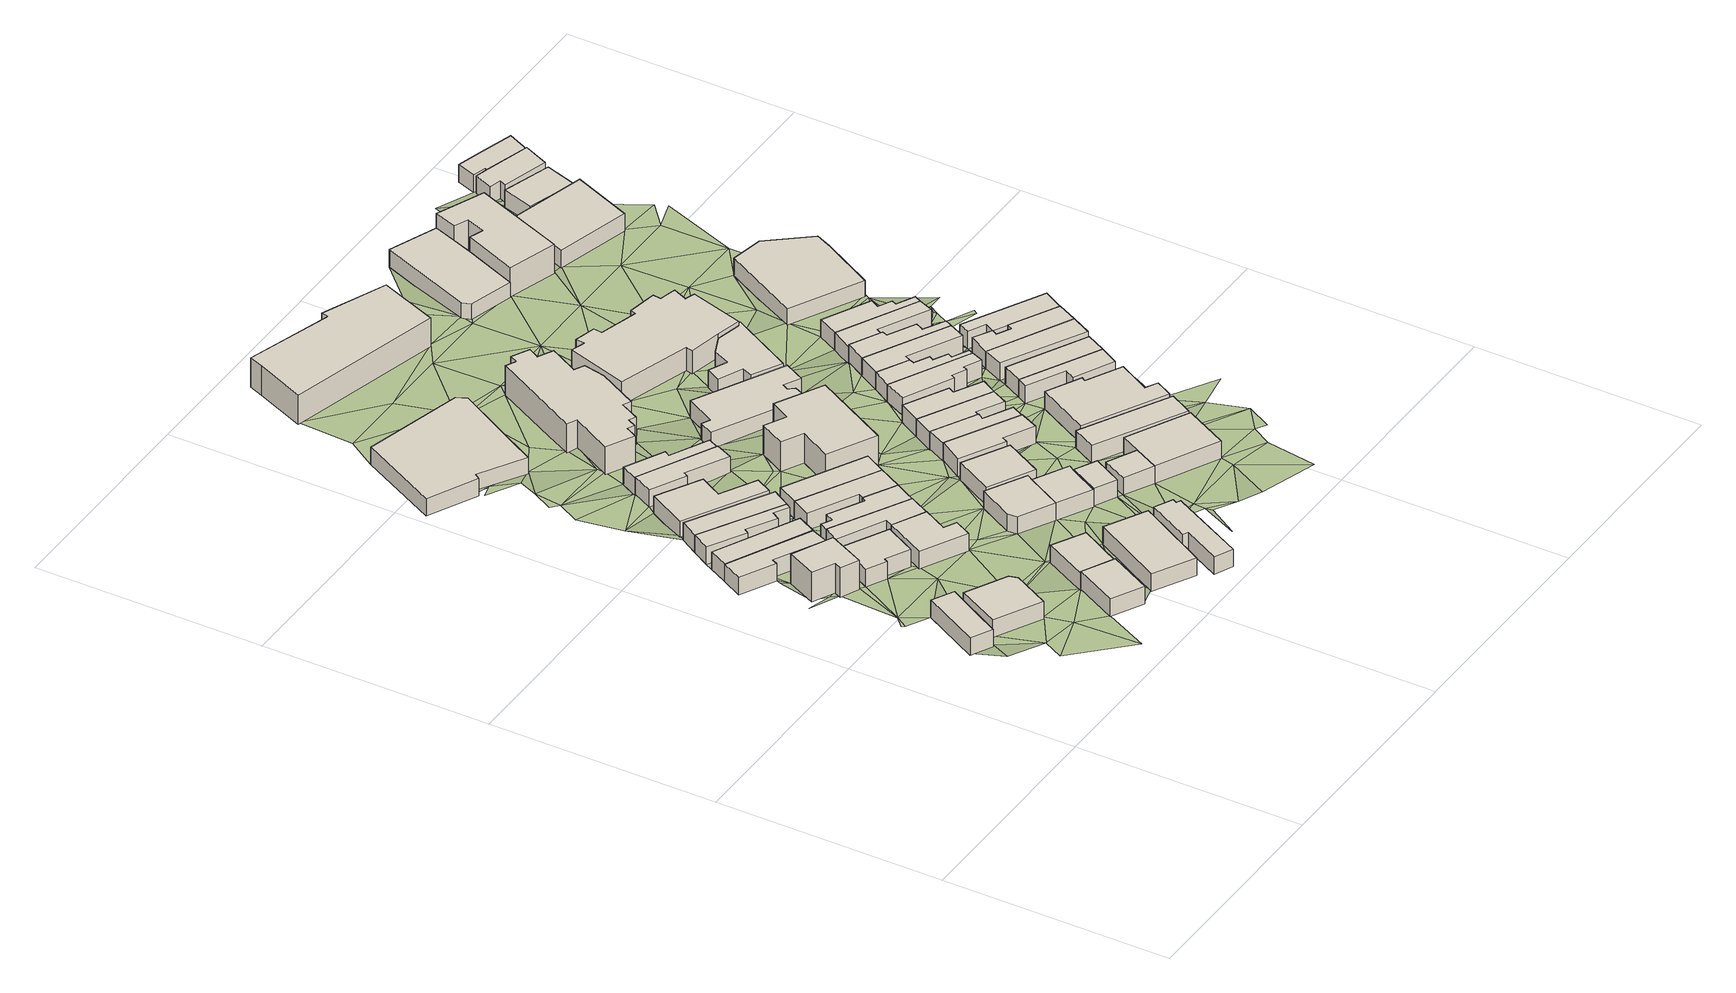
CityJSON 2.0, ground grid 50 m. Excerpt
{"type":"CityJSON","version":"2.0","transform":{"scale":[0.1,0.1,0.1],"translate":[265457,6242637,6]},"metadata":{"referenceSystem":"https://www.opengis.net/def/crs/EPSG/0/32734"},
"CityObjects":{
"building1":{"type":"Building","attributes":{"address":"32 Tennyson Street Salt River Cape Town","building":"house","building:levels":1,"building_height":4.1,"plus_code":"4FRW3F97+V4F","ground_height":10.79,"roof_height":14.89},"geometry":[{"type":"Solid","lod":"1","boundaries":[[[[0,1,2,3]],[[1,4,5,2]],[[4,6,7,5]],[[6,0,3,7]],[[3,2,5,7]],[[6,4,1,0]]]]}]},
"building2":{"type":"Building","attributes":{"address":"34 Tennyson Street Salt River Cape Town","building":"house","building:levels":1,"building_height":4.1,"plus_code":"4FRW3F97+V45","ground_height":11.02,"roof_height":15.12},"geometry":[{"type":"Solid","lod":"1","boundaries":[[[[8,9,10,11]],[[9,12,13,10]],[[12,14,15,13]],[[14,16,17,15]],[[16,8,11,17]],[[11,10,13,15,17]],[[16,14,12,9,8]]]]}]},
"building3":{"type":"Building","attributes":{"address":"15 Tennyson Street Salt River Cape Town","building":"house","building:levels":2,"building_height":6.9,"plus_code":"4FRW3F97+X4M","ground_height":10.12,"roof_height":17.02},"geometry":[{"type":"Solid","lod":"1","boundaries":[[[[18,19,20,21]],[[19,22,23,20]],[[22,24,25,23]],[[24,26,27,25]],[[26,28,29,27]],[[28,18,21,29]],[[21,20,23,25,27,29]],[[28,26,24,22,19,18]]]]}]},
"building4":{"type":"Building","attributes":{"address":"15 Coleridge Road Salt River Cape Town","building":"house","building:levels":1,"building_height":4.1,"plus_code":"4FRW3FC7+24C","ground_height":9.99,"roof_height":14.09},"geometry":[{"type":"Solid","lod":"1","boundaries":[[[[30,31,32,33]],[[31,34,35,32]],[[34,36,37,35]],[[36,38,39,37]],[[38,40,41,39]],[[40,30,33,41]],[[33,32,35,37,39,41]],[[40,38,36,34,31,30]]]]}]},
"building5":{"type":"Building","attributes":{"address":"13 Coleridge Road Salt River Cape Town","building":"house","building:levels":1,"building_height":4.1,"plus_code":"4FRW3FC7+24P","ground_height":10.12,"roof_height":14.22},"geometry":[{"type":"Solid","lod":"1","boundaries":[[[[42,43,44,45]],[[43,46,47,44]],[[46,48,49,47]],[[48,42,45,49]],[[45,44,47,49]],[[48,46,43,42]]]]}]},
"building6":{"type":"Building","attributes":{"address":"17 Tennyson Street Salt River Cape Town","building":"house","building:levels":1,"building_height":4.1,"plus_code":"4FRW3F97+X57","ground_height":10.35,"roof_height":14.45},"geometry":[{"type":"Solid","lod":"1","boundaries":[[[[50,51,52,53]],[[51,54,55,52]],[[54,56,57,55]],[[56,58,59,57]],[[58,60,61,59]],[[60,50,53,61]],[[53,52,55,57,59,61]],[[60,58,56,54,51,50]]]]}]},
"building7":{"type":"Building","attributes":{"address":"35 Cecil Road Salt River Cape Town","building":"house","building:levels":1,"building_height":4.1,"plus_code":"4FRW3F97+R63","ground_height":11.17,"roof_height":15.27},"geometry":[{"type":"Solid","lod":"1","boundaries":[[[[62,63,64,65]],[[63,66,67,64]],[[66,68,69,67]],[[68,62,65,69]],[[65,64,67,69]],[[68,66,63,62]]]]}]},
"building8":{"type":"Building","attributes":{"address":"Coleridge Road Salt River Cape Town","building":"house","building:levels":1,"building_height":4.1,"plus_code":"4FRW3FC7+348","ground_height":10.12,"roof_height":14.22},"geometry":[{"type":"Solid","lod":"1","boundaries":[[[[70,71,72,73]],[[71,74,75,72]],[[74,76,77,75]],[[76,78,79,77]],[[78,80,81,79]],[[80,82,83,81]],[[82,84,85,83]],[[84,70,73,85]],[[73,72,75,77,79,81,83,85]],[[84,82,80,78,76,74,71,70]]]]}]},
"building9":{"type":"Building","attributes":{"address":"Coleridge Road Salt River Cape Town","building":"house","building:levels":1,"building_height":4.1,"plus_code":"4FRW3FC7+35C","ground_height":10.12,"roof_height":14.22},"geometry":[{"type":"Solid","lod":"1","boundaries":[[[[70,84,85,73]],[[84,86,87,85]],[[86,88,89,87]],[[88,70,73,89]],[[73,85,87,89]],[[88,86,84,70]]]]}]},
"building10":{"type":"Building","attributes":{"address":"22 Cecil Road Salt River Cape Town","building":"house","building:levels":1,"building_height":4.1,"plus_code":"4FRW3F97+W6R","ground_height":10.15,"roof_height":14.25},"geometry":[{"type":"Solid","lod":"1","boundaries":[[[[90,91,92,93]],[[91,94,95,92]],[[94,96,97,95]],[[96,98,99,97]],[[98,100,101,99]],[[100,90,93,101]],[[93,92,95,97,99,101]],[[100,98,96,94,91,90]]]]}]},
"building11":{"type":"Building","attributes":{"address":"33 Cecil Road Salt River Cape Town","building":"house","building:levels":1,"building_height":4.1,"plus_code":"4FRW3F97+R6Q","ground_height":10.67,"roof_height":14.77},"geometry":[{"type":"Solid","lod":"1","boundaries":[[[[102,103,104,105]],[[103,106,107,104]],[[106,108,109,107]],[[108,102,105,109]],[[105,104,107,109]],[[108,106,103,102]]]]}]},
"building12":{"type":"Building","attributes":{"address":"20 Cecil Road Salt River Cape Town","building":"house","building:levels":1,"building_height":4.1,"plus_code":"4FRW3F97+X5Q","ground_height":10.15,"roof_height":14.25},"geometry":[{"type":"Solid","lod":"1","boundaries":[[[[110,111,112,113]],[[111,114,115,112]],[[114,116,117,115]],[[116,118,119,117]],[[118,120,121,119]],[[120,110,113,121]],[[113,112,115,117,119,121]],[[120,118,116,114,111,110]]]]}]},
"building13":{"type":"Building","attributes":{"address":"7 Coleridge Road Salt River Cape Town","building":"house","building:levels":1,"building_height":4.1,"plus_code":"4FRW3FC7+35R","ground_height":9.24,"roof_height":13.34},"geometry":[{"type":"Solid","lod":"1","boundaries":[[[[122,123,124,125]],[[123,126,127,124]],[[126,128,129,127]],[[128,130,131,129]],[[130,132,133,131]],[[132,122,125,133]],[[125,124,127,129,131,133]],[[132,130,128,126,123,122]]]]}]},
"building14":{"type":"Building","attributes":{"address":"18 Cecil Road Salt River Cape Town","building":"house","building:levels":1,"building_height":4.1,"plus_code":"4FRW3F97+X6V","ground_height":9.98,"roof_height":14.08},"geometry":[{"type":"Solid","lod":"1","boundaries":[[[[134,135,136,137]],[[135,138,139,136]],[[138,140,141,139]],[[140,142,143,141]],[[142,144,145,143]],[[144,146,147,145]],[[146,148,149,147]],[[148,134,137,149]],[[137,136,139,141,143,145,147,149]],[[148,146,144,142,140,138,135,134]]]]}]},
"building15":{"type":"Building","attributes":{"address":"40 Tennyson Street Salt River Cape Town","building":"house","building:levels":1,"building_height":4.1,"plus_code":"4FRW3F97+R74","ground_height":10.67,"roof_height":14.77},"geometry":[{"type":"Solid","lod":"1","boundaries":[[[[150,151,152,153]],[[151,154,155,152]],[[154,156,157,155]],[[156,150,153,157]],[[153,152,155,157]],[[156,154,151,150]]]]}]},
"building16":{"type":"Building","attributes":{"address":"450 Albert Road Salt River Cape Town","building":"retail","building:levels":1,"building_height":4.1,"plus_code":"4FRW3FC7+74P","ground_height":7.83,"roof_height":11.93},"geometry":[{"type":"Solid","lod":"1","boundaries":[[[[158,159,160,161]],[[159,162,163,160]],[[162,164,165,163]],[[164,166,167,165]],[[166,168,169,167]],[[168,170,171,169]],[[170,158,161,171]],[[161,160,163,165,167,169,171]],[[170,168,166,164,162,159,158]]]]}]},
"building17":{"type":"Building","attributes":{"address":"16 Cecil Road Salt River Cape Town","building":"house","building:levels":1,"building_height":4.1,"plus_code":"4FRW3FC7+267","ground_height":9.98,"roof_height":14.08},"geometry":[{"type":"Solid","lod":"1","boundaries":[[[[135,172,173,136]],[[172,174,175,173]],[[174,176,177,175]],[[176,178,179,177]],[[178,138,139,179]],[[138,135,136,139]],[[136,173,175,177,179,139]],[[138,178,176,174,172,135]]]]}]},
"building18":{"type":"Building","attributes":{"address":"5 Coleridge Road Salt River Cape Town","building":"house","building:levels":1,"building_height":4.1,"plus_code":"4FRW3FC7+45P","ground_height":9.24,"roof_height":13.34},"geometry":[{"type":"Solid","lod":"1","boundaries":[[[[180,181,182,183]],[[181,184,185,182]],[[184,186,187,185]],[[186,188,189,187]],[[188,190,191,189]],[[190,180,183,191]],[[183,182,185,187,189,191]],[[190,188,186,184,181,180]]]]}]},
"building19":{"type":"Building","attributes":{"address":"42 Tennyson Street Salt River Cape Town","building":"house","building:levels":1,"building_height":4.1,"plus_code":"4FRW3F97+Q8C","ground_height":11.04,"roof_height":15.14},"geometry":[{"type":"Solid","lod":"1","boundaries":[[[[192,193,194,195]],[[193,196,197,194]],[[196,198,199,197]],[[198,200,201,199]],[[200,202,203,201]],[[202,204,205,203]],[[204,206,207,205]],[[206,192,195,207]],[[195,194,197,199,201,203,205,207]],[[206,204,202,200,198,196,193,192]]]]}]},
"building20":{"type":"Building","attributes":{"address":"14 Cecil Road Salt River Cape Town","building":"house","building:levels":1,"building_height":4.1,"plus_code":"4FRW3FC7+26P","ground_height":9.98,"roof_height":14.08},"geometry":[{"type":"Solid","lod":"1","boundaries":[[[[172,208,209,173]],[[208,210,211,209]],[[210,174,175,211]],[[174,172,173,175]],[[173,209,211,175]],[[174,210,208,172]]]]}]},
"building21":{"type":"Building","attributes":{"address":"3 Coleridge Road Salt River Cape Town","building":"house","building:levels":1,"building_height":4.1,"plus_code":"4FRW3FC7+46J","ground_height":8.79,"roof_height":12.89},"geometry":[{"type":"Solid","lod":"1","boundaries":[[[[212,213,214,215]],[[213,216,217,214]],[[216,218,219,217]],[[218,220,221,219]],[[220,222,223,221]],[[222,212,215,223]],[[215,214,217,219,221,223]],[[222,220,218,216,213,212]]]]}]},
"building22":{"type":"Building","attributes":{"address":"29 Cecil Road Salt River Cape Town","building":"house","building:levels":1,"building_height":4.1,"plus_code":"4FRW3F97+W74","ground_height":10.43,"roof_height":14.53},"geometry":[{"type":"Solid","lod":"1","boundaries":[[[[224,225,226,227]],[[225,228,229,226]],[[228,230,231,229]],[[230,232,233,231]],[[232,234,235,233]],[[234,224,227,235]],[[227,226,229,231,233,235]],[[234,232,230,228,225,224]]]]}]},
"building23":{"type":"Building","attributes":{"address":"Tennyson Street Salt River Cape Town","building":"house","building:levels":1,"building_height":4.1,"plus_code":"4FRW3F97+V8M","ground_height":10.43,"roof_height":14.53},"geometry":[{"type":"Solid","lod":"1","boundaries":[[[[225,224,227,226]],[[224,236,237,227]],[[236,238,239,237]],[[238,240,241,239]],[[240,225,226,241]],[[226,227,237,239,241]],[[240,238,236,224,225]]]]}]},
"building24":{"type":"Building","attributes":{"address":"27 Cecil Road Salt River Cape Town","building":"house","building:levels":1,"building_height":4.1,"plus_code":"4FRW3F97+W8V","ground_height":10.15,"roof_height":14.25},"geometry":[{"type":"Solid","lod":"1","boundaries":[[[[242,243,244,245]],[[243,246,247,244]],[[246,248,249,247]],[[248,242,245,249]],[[245,244,247,249]],[[248,246,243,242]]]]}]},
"building25":{"type":"Building","attributes":{"address":"Tennyson Street Salt River Cape Town","building":"house","building:levels":1,"building_height":4.1,"plus_code":"4FRW3F97+V8H","ground_height":10.67,"roof_height":14.77},"geometry":[{"type":"Solid","lod":"1","boundaries":[[[[250,251,252,253]],[[251,254,255,252]],[[254,256,257,255]],[[256,250,253,257]],[[253,252,255,257]],[[256,254,251,250]]]]}]},
"building26":{"type":"Building","attributes":{"building":"yes","building:levels":2,"amenity":"community_centre","building_height":6.9,"plus_code":"4FRW3FC7+66P","ground_height":8.01,"roof_height":14.91},"geometry":[{"type":"Solid","lod":"1","boundaries":[[[[258,259,260,261]],[[259,262,263,260]],[[262,264,265,263]],[[264,266,267,265]],[[266,268,269,267]],[[268,270,271,269]],[[270,272,273,271]],[[272,274,275,273]],[[274,276,277,275]],[[276,278,279,277]],[[278,280,281,279]],[[280,282,283,281]],[[282,284,285,283]],[[284,286,287,285]],[[286,288,289,287]],[[288,290,291,289]],[[290,292,293,291]],[[292,294,295,293]],[[294,258,261,295]],[[261,260,263,265,267,269,271,273,275,277,279,281,283,285,287,289,291,293,295]],[[294,292,290,288,286,284,282,280,278,276,274,272,270,268,266,264,262,259,258]]]]}]},
"building27":{"type":"Building","attributes":{"address":"8 Cecil Road Salt River Cape Town","building":"kindergarten","building:levels":2,"building_height":6.9,"plus_code":"4FRW3FC7+374","ground_height":9.98,"roof_height":16.88},"geometry":[{"type":"Solid","lod":"1","boundaries":[[[[296,297,298,299]],[[297,300,301,298]],[[300,302,303,301]],[[302,304,305,303]],[[304,306,307,305]],[[306,308,309,307]],[[308,310,311,309]],[[310,296,299,311]],[[299,298,301,303,305,307,309,311]],[[310,308,306,304,302,300,297,296]]]]}]},
"building28":{"type":"Building","attributes":{"address":"Tennyson Street Salt River Cape Town","building":"house","building:levels":1,"building_height":4.1,"plus_code":"4FRW3F97+V97","ground_height":10.71,"roof_height":14.81},"geometry":[{"type":"Solid","lod":"1","boundaries":[[[[312,313,314,315]],[[313,316,317,314]],[[316,318,319,317]],[[318,312,315,319]],[[315,314,317,319]],[[318,316,313,312]]]]}]},
"building29":{"type":"Building","attributes":{"address":"25 Cecil Road Salt River Cape Town","building":"house","building:levels":1,"building_height":4.1,"plus_code":"4FRW3F97+X89","ground_height":10.15,"roof_height":14.25},"geometry":[{"type":"Solid","lod":"1","boundaries":[[[[320,321,322,323]],[[321,324,325,322]],[[324,326,327,325]],[[326,328,329,327]],[[328,330,331,329]],[[330,320,323,331]],[[323,322,325,327,329,331]],[[330,328,326,324,321,320]]]]}]},
"building30":{"type":"Building","attributes":{"address":"Albert Buildings 503 Portland Road Salt River Cape Town","building":"retail","building:levels":2,"building_height":6.9,"plus_code":"4FRW3FC7+C62","ground_height":7.15,"roof_height":14.05},"geometry":[{"type":"Solid","lod":"1","boundaries":[[[[332,333,334,335]],[[333,336,337,334]],[[336,338,339,337]],[[338,340,341,339]],[[340,342,343,341]],[[342,344,345,343]],[[344,332,335,345]],[[335,334,337,339,341,343,345]],[[344,342,340,338,336,333,332]]]]}]},
"building31":{"type":"Building","attributes":{"building":"house","building:levels":1,"building_height":4.1,"plus_code":"4FRW3FC7+48J","ground_height":8.91,"roof_height":13.01},"geometry":[{"type":"Solid","lod":"1","boundaries":[[[[346,347,348,349]],[[347,350,351,348]],[[350,352,353,351]],[[352,354,355,353]],[[354,356,357,355]],[[356,358,359,357]],[[358,360,361,359]],[[360,362,363,361]],[[362,364,365,363]],[[364,366,367,365]],[[366,368,369,367]],[[368,346,349,369]],[[349,348,351,353,355,357,359,361,363,365,367,369]],[[368,366,364,362,360,358,356,354,352,350,347,346]]]]}]},
"building32":{"type":"Building","attributes":{"address":"23 Cecil Road Salt River Cape Town","building":"house","building:levels":1,"building_height":4.1,"plus_code":"4FRW3F97+X9J","ground_height":9.98,"roof_height":14.08},"geometry":[{"type":"Solid","lod":"1","boundaries":[[[[370,371,372,373]],[[371,374,375,372]],[[374,376,377,375]],[[376,378,379,377]],[[378,380,381,379]],[[380,370,373,381]],[[373,372,375,377,379,381]],[[380,378,376,374,371,370]]]]}]},
"building33":{"type":"Building","attributes":{"address":"Fenton Road Salt River Cape Town","building":"house","building:levels":1,"building_height":4.1,"plus_code":"4FRW3F97+RCV","ground_height":10.71,"roof_height":14.81},"geometry":[{"type":"Solid","lod":"1","boundaries":[[[[313,312,315,314]],[[312,382,383,315]],[[382,384,385,383]],[[384,386,387,385]],[[386,313,314,387]],[[314,315,383,385,387]],[[386,384,382,312,313]]]]}]},
"building34":{"type":"Building","attributes":{"address":"21 Cecil Road Salt River Cape Town","building":"house","building:levels":1,"building_height":4.1,"plus_code":"4FRW3F97+X9V","ground_height":9.72,"roof_height":13.82},"geometry":[{"type":"Solid","lod":"1","boundaries":[[[[388,389,390,391]],[[389,392,393,390]],[[392,394,395,393]],[[394,396,397,395]],[[396,398,399,397]],[[398,388,391,399]],[[391,390,393,395,397,399]],[[398,396,394,392,389,388]]]]}]},
"building35":{"type":"Building","attributes":{"address":"19 Cecil Road Salt River Cape Town","building":"house","building:levels":1,"building_height":4.1,"plus_code":"4FRW3FC7+294","ground_height":9.72,"roof_height":13.82},"geometry":[{"type":"Solid","lod":"1","boundaries":[[[[398,396,397,399]],[[396,400,401,397]],[[400,402,403,401]],[[402,404,405,403]],[[404,406,407,405]],[[406,398,399,407]],[[399,397,401,403,405,407]],[[406,404,402,400,396,398]]]]}]},
"building36":{"type":"Building","attributes":{"address":"34 Fenton Road Salt River Cape Town","building":"house","building:levels":1,"building_height":4.1,"plus_code":"4FRW3F97+VCM","ground_height":10.49,"roof_height":14.59},"geometry":[{"type":"Solid","lod":"1","boundaries":[[[[408,409,410,411]],[[409,412,413,410]],[[412,414,415,413]],[[414,408,411,415]],[[411,410,413,415]],[[414,412,409,408]]]]}]},
"building37":{"type":"Building","attributes":{"building":"yes","building:levels":1,"building_height":4.1,"plus_code":"4FRW3FC7+592","ground_height":8.77,"roof_height":12.87},"geometry":[{"type":"Solid","lod":"1","boundaries":[[[[416,417,418,419]],[[417,420,421,418]],[[420,422,423,421]],[[422,424,425,423]],[[424,426,427,425]],[[426,428,429,427]],[[428,430,431,429]],[[430,432,433,431]],[[432,434,435,433]],[[434,436,437,435]],[[436,416,419,437]],[[419,418,421,423,425,427,429,431,433,435,437]],[[436,434,432,430,428,426,424,422,420,417,416]]]]}]},
"building38":{"type":"Building","attributes":{"address":"St Luke's Parish Church 6 Cecil Road Salt River Cape Town","building":"church","building:levels":1.5,"amenity":"place_of_worship","building_height":5.5,"plus_code":"4FRW3FC7+68G","ground_height":8.43,"roof_height":13.93},"geometry":[{"type":"Solid","lod":"1","boundaries":[[[[438,439,440,441]],[[439,442,443,440]],[[442,444,445,443]],[[444,446,447,445]],[[446,448,449,447]],[[448,450,451,449]],[[450,452,453,451]],[[452,454,455,453]],[[454,456,457,455]],[[456,458,459,457]],[[458,460,461,459]],[[460,462,463,461]],[[462,464,465,463]],[[464,466,467,465]],[[466,468,469,467]],[[468,470,471,469]],[[470,472,473,471]],[[472,438,441,473]],[[441,440,443,445,447,449,451,453,455,457,459,461,463,465,467,469,471,473]],[[472,470,468,466,464,462,460,458,456,454,452,450,448,446,444,442,439,438]]]]}]},
"building39":{"type":"Building","attributes":{"address":"32 Fenton Road Salt River Cape Town","building":"house","building:levels":1,"building_height":4.1,"plus_code":"4FRW3F97+WC9","ground_height":10.07,"roof_height":14.17},"geometry":[{"type":"Solid","lod":"1","boundaries":[[[[474,475,476,477]],[[475,478,479,476]],[[478,480,481,479]],[[480,482,483,481]],[[482,484,485,483]],[[484,486,487,485]],[[486,488,489,487]],[[488,474,477,489]],[[477,476,479,481,483,485,487,489]],[[488,486,484,482,480,478,475,474]]]]}]},
"building40":{"type":"Building","attributes":{"address":"17 Cecil Road Salt River Cape Town","building":"house","building:levels":1,"building_height":4.1,"plus_code":"4FRW3FC7+2CC","ground_height":9.72,"roof_height":13.82},"geometry":[{"type":"Solid","lod":"1","boundaries":[[[[490,491,492,493]],[[491,494,495,492]],[[494,496,497,495]],[[496,498,499,497]],[[498,500,501,499]],[[500,502,503,501]],[[502,504,505,503]],[[504,490,493,505]],[[493,492,495,497,499,501,503,505]],[[504,502,500,498,496,494,491,490]]]]}]},
"building41":{"type":"Building","attributes":{"address":"15 Cecil Road Salt River Cape Town","building":"house","building:levels":1,"building_height":4.1,"plus_code":"4FRW3FC7+2CR","ground_height":9.72,"roof_height":13.82},"geometry":[{"type":"Solid","lod":"1","boundaries":[[[[490,504,505,493]],[[504,506,507,505]],[[506,508,509,507]],[[508,510,511,509]],[[510,512,513,511]],[[512,514,515,513]],[[514,516,517,515]],[[516,518,519,517]],[[518,520,521,519]],[[520,490,493,521]],[[493,505,507,509,511,513,515,517,519,521]],[[520,518,516,514,512,510,508,506,504,490]]]]}]},
"building42":{"type":"Building","attributes":{"address":"30 Fenton Road Salt River Cape Town","building":"house","building:levels":1,"building_height":4.1,"plus_code":"4FRW3F97+WFV","ground_height":10.07,"roof_height":14.17},"geometry":[{"type":"Solid","lod":"1","boundaries":[[[[522,523,524,525]],[[523,526,527,524]],[[526,528,529,527]],[[528,530,531,529]],[[530,532,533,531]],[[532,522,525,533]],[[525,524,527,529,531,533]],[[532,530,528,526,523,522]]]]}]},
"building43":{"type":"Building","attributes":{"address":"13 Cecil Road Salt River Cape Town","building":"house","building:levels":1,"building_height":4.1,"plus_code":"4FRW3FC7+3C7","ground_height":9.68,"roof_height":13.78},"geometry":[{"type":"Solid","lod":"1","boundaries":[[[[520,518,519,521]],[[518,534,535,519]],[[534,536,537,535]],[[536,538,539,537]],[[538,540,541,539]],[[540,520,521,541]],[[521,519,535,537,539,541]],[[540,538,536,534,518,520]]]]}]},
"building44":{"type":"Building","attributes":{"address":"28 Fenton Road Salt River Cape Town","building":"house","building:levels":1,"building_height":4.1,"plus_code":"4FRW3F97+XF7","ground_height":10.07,"roof_height":14.17},"geometry":[{"type":"Solid","lod":"1","boundaries":[[[[522,542,543,525]],[[542,544,545,543]],[[544,523,524,545]],[[523,522,525,524]],[[525,543,545,524]],[[523,544,542,522]]]]}]},
"building45":{"type":"Building","attributes":{"address":"11 Cecil Road Salt River Cape Town","building":"house","building:levels":1,"building_height":4.1,"plus_code":"4FRW3FC7+3CG","ground_height":9.68,"roof_height":13.78},"geometry":[{"type":"Solid","lod":"1","boundaries":[[[[540,538,539,541]],[[538,546,547,539]],[[546,548,549,547]],[[548,550,551,549]],[[550,552,553,551]],[[552,554,555,553]],[[554,556,557,555]],[[556,540,541,557]],[[541,539,547,549,551,553,555,557]],[[556,554,552,550,548,546,538,540]]]]}]},
"building46":{"type":"Building","attributes":{"address":"9 Cecil Road Salt River Cape Town","building":"house","building:levels":1,"building_height":4.1,"plus_code":"4FRW3FC7+3CX","ground_height":8.97,"roof_height":13.07},"geometry":[{"type":"Solid","lod":"1","boundaries":[[[[558,559,560,561]],[[559,562,563,560]],[[562,564,565,563]],[[564,566,567,565]],[[566,568,569,567]],[[568,558,561,569]],[[561,560,563,565,567,569]],[[568,566,564,562,559,558]]]]}]},
"building47":{"type":"Building","attributes":{"address":"26 Fenton Road Salt River Cape Town","building":"house","building:levels":1,"building_height":4.1,"plus_code":"4FRW3F97+XFP","ground_height":9.73,"roof_height":13.83},"geometry":[{"type":"Solid","lod":"1","boundaries":[[[[570,571,572,573]],[[571,574,575,572]],[[574,576,577,575]],[[576,570,573,577]],[[573,572,575,577]],[[576,574,571,570]]]]}]},
"building48":{"type":"Building","attributes":{"address":"Albert Road Salt River Cape Town","building":"retail","building:levels":1,"building_height":4.1,"plus_code":"4FRW3FC7+99R","ground_height":6.8,"roof_height":10.9},"geometry":[{"type":"Solid","lod":"1","boundaries":[[[[578,579,580,581]],[[579,582,583,580]],[[582,584,585,583]],[[584,586,587,585]],[[586,588,589,587]],[[588,590,591,589]],[[590,578,581,591]],[[581,580,583,585,587,589,591]],[[590,588,586,584,582,579,578]]]]}]},
"building49":{"type":"Building","attributes":{"address":"7 Cecil Road Salt River Cape Town","building":"house","building:levels":1,"building_height":4.1,"plus_code":"4FRW3FC7+4F2","ground_height":8.97,"roof_height":13.07},"geometry":[{"type":"Solid","lod":"1","boundaries":[[[[568,566,567,569]],[[566,592,593,567]],[[592,594,595,593]],[[594,596,597,595]],[[596,598,599,597]],[[598,600,601,599]],[[600,602,603,601]],[[602,568,569,603]],[[569,567,593,595,597,599,601,603]],[[602,600,598,596,594,592,566,568]]]]}]},
"building50":{"type":"Building","attributes":{"address":"24 Fenton Road Salt River Cape Town","building":"house","building:levels":1,"building_height":4.1,"plus_code":"4FRW3FC7+2F5","ground_height":9.68,"roof_height":13.78},"geometry":[{"type":"Solid","lod":"1","boundaries":[[[[570,604,605,573]],[[604,606,607,605]],[[606,608,609,607]],[[608,610,611,609]],[[610,612,613,611]],[[612,614,615,613]],[[614,571,572,615]],[[571,570,573,572]],[[573,605,607,609,611,613,615,572]],[[571,614,612,610,608,606,604,570]]]]}]},
"building51":{"type":"Building","attributes":{"address":"22 Fenton Road Salt River Cape Town","building":"house","building:levels":1,"building_height":4.1,"plus_code":"4FRW3FC7+2G6","ground_height":9.61,"roof_height":13.71},"geometry":[{"type":"Solid","lod":"1","boundaries":[[[[616,617,618,619]],[[617,620,621,618]],[[620,622,623,621]],[[622,624,625,623]],[[624,626,627,625]],[[626,628,629,627]],[[628,616,619,629]],[[619,618,621,623,625,627,629]],[[628,626,624,622,620,617,616]]]]}]},
"building52":{"type":"Building","attributes":{"address":"Albert Road Salt River Cape Town","building":"retail","building:levels":2,"building_height":6.9,"plus_code":"4FRW3FC7+999","ground_height":7.4,"roof_height":14.3},"geometry":[{"type":"Solid","lod":"1","boundaries":[[[[630,631,632,633]],[[631,634,635,632]],[[634,636,637,635]],[[636,638,639,637]],[[638,640,641,639]],[[640,642,643,641]],[[642,644,645,643]],[[644,630,633,645]],[[633,632,635,637,639,641,643,645]],[[644,642,640,638,636,634,631,630]]]]}]},
"building53":{"type":"Building","attributes":{"address":"Albert Road Salt River Cape Town","building":"retail","building:levels":1,"building_height":4.1,"plus_code":"4FRW3FC7+5FH","ground_height":8.24,"roof_height":12.34},"geometry":[{"type":"Solid","lod":"1","boundaries":[[[[646,647,648,649]],[[647,650,651,648]],[[650,652,653,651]],[[652,654,655,653]],[[654,656,657,655]],[[656,646,649,657]],[[649,648,651,653,655,657]],[[656,654,652,650,647,646]]]]}]},
"building54":{"type":"Building","attributes":{"address":"517 Albert Road Salt River Cape Town","building":"retail","building:levels":1,"building_height":4.1,"plus_code":"4FRW3FC7+8FV","ground_height":7.57,"roof_height":11.67},"geometry":[{"type":"Solid","lod":"1","boundaries":[[[[658,659,660,661]],[[659,662,663,660]],[[662,664,665,663]],[[664,658,661,665]],[[661,660,663,665]],[[664,662,659,658]]]]}]},
"building55":{"type":"Building","attributes":{"address":"London Road Salt River Cape Town","building":"house","building:levels":1,"building_height":4.1,"plus_code":"4FRW3FC7+9FQ","ground_height":7.21,"roof_height":11.31},"geometry":[{"type":"Solid","lod":"1","boundaries":[[[[666,667,668,669]],[[667,670,671,668]],[[670,672,673,671]],[[672,666,669,673]],[[669,668,671,673]],[[672,670,667,666]]]]}]},
"building56":{"type":"Building","attributes":{"address":"London Road Salt River Cape Town","building":"house","building:levels":1,"building_height":4.1,"plus_code":"4FRW3FC7+CG2","ground_height":7.21,"roof_height":11.31},"geometry":[{"type":"Solid","lod":"1","boundaries":[[[[674,675,676,677]],[[675,678,679,676]],[[678,680,681,679]],[[680,682,683,681]],[[682,684,685,683]],[[684,686,687,685]],[[686,674,677,687]],[[677,676,679,681,683,685,687]],[[686,684,682,680,678,675,674]]]]}]},
"building57":{"type":"Building","attributes":{"address":"London Road Salt River Cape Town","building":"house","building:levels":1,"building_height":4.1,"plus_code":"4FRW3FC7+CGF","ground_height":6.82,"roof_height":10.92},"geometry":[{"type":"Solid","lod":"1","boundaries":[[[[688,689,690,691]],[[689,692,693,690]],[[692,694,695,693]],[[694,696,697,695]],[[696,698,699,697]],[[698,700,701,699]],[[700,688,691,701]],[[691,690,693,695,697,699,701]],[[700,698,696,694,692,689,688]]]]}]},
"terrain1":{"type":"TINRelief","geometry":[{"type":"CompositeSurface","lod":"1","boundaries":[[[702,703,704]],[[704,703,705]],[[706,704,705]],[[707,708,709]],[[705,710,711]],[[704,706,712]],[[708,707,0]],[[713,711,710]],[[714,706,705]],[[706,9,712]],[[715,716,717]],[[711,714,705]],[[715,718,719]],[[708,720,717]],[[715,717,718]],[[721,719,19]],[[708,0,722]],[[713,723,711]],[[708,54,720]],[[721,19,724]],[[54,708,56]],[[722,0,712]],[[724,19,725]],[[8,712,9]],[[722,56,708]],[[62,714,711]],[[19,726,725]],[[723,62,711]],[[720,54,51]],[[712,8,722]],[[48,74,71]],[[62,16,714]],[[727,720,51]],[[19,727,726]],[[58,56,728]],[[722,729,56]],[[730,74,48]],[[731,727,51]],[[728,56,729]],[[727,731,726]],[[8,16,732]],[[88,733,734]],[[722,8,735]],[[74,736,76]],[[16,62,108]],[[726,731,737]],[[50,731,51]],[[726,737,738]],[[722,735,729]],[[728,729,50]],[[739,68,740]],[[733,122,734]],[[730,736,74]],[[738,737,741]],[[108,732,16]],[[735,8,732]],[[733,88,742]],[[741,730,738]],[[50,729,743]],[[744,734,180]],[[50,745,731]],[[181,734,122]],[[730,741,746]],[[746,741,747]],[[736,730,748]],[[749,750,751]],[[736,748,752]],[[741,753,754]],[[180,749,744]],[[730,746,748]],[[741,754,747]],[[181,180,734]],[[50,743,745]],[[748,746,747]],[[755,756,757]],[[68,739,151]],[[758,759,756]],[[748,747,760]],[[761,733,742]],[[732,108,106]],[[762,748,760]],[[234,735,732]],[[122,184,181]],[[735,763,764]],[[754,178,747]],[[765,757,756]],[[760,742,762]],[[750,749,766]],[[764,90,767]],[[180,222,749]],[[68,151,106]],[[759,750,765]],[[735,234,763]],[[765,756,759]],[[184,122,132]],[[768,138,754]],[[769,742,760]],[[754,138,178]],[[222,770,749]],[[761,742,769]],[[106,771,732]],[[132,772,773]],[[766,765,750]],[[232,763,234]],[[749,770,766]],[[774,775,776]],[[771,234,732]],[[763,230,764]],[[773,761,769]],[[184,132,186]],[[90,764,230]],[[775,777,776]],[[230,763,232]],[[778,106,151]],[[779,90,230]],[[132,780,186]],[[132,773,780]],[[773,769,304]],[[778,771,106]],[[781,770,222]],[[765,766,782]],[[158,783,784]],[[151,777,778]],[[222,785,781]],[[765,782,786]],[[308,304,769]],[[787,766,770]],[[775,788,777]],[[780,773,789]],[[769,208,308]],[[304,789,773]],[[790,791,779]],[[782,766,787]],[[779,230,242]],[[765,786,792]],[[251,771,778]],[[793,794,785]],[[795,796,784]],[[781,785,797]],[[777,251,778]],[[230,228,798]],[[781,797,799]],[[242,230,798]],[[790,172,791]],[[306,304,308]],[[302,780,789]],[[242,790,779]],[[797,785,800]],[[777,788,254]],[[780,302,801]],[[785,794,802]],[[789,304,302]],[[196,193,192]],[[784,783,795]],[[254,251,777]],[[308,208,310]],[[196,318,788]],[[803,797,800]],[[804,798,228]],[[801,805,794]],[[800,785,806]],[[785,802,806]],[[208,172,310]],[[302,805,801]],[[192,807,196]],[[808,809,810]],[[172,790,310]],[[782,258,786]],[[788,318,254]],[[805,802,794]],[[804,228,225]],[[807,192,810]],[[802,805,806]],[[242,321,790]],[[804,225,811]],[[792,786,258]],[[812,800,813]],[[806,813,800]],[[807,312,196]],[[196,312,318]],[[805,302,297]],[[809,814,810]],[[320,790,321]],[[310,790,320]],[[807,810,814]],[[242,815,321]],[[316,254,318]],[[812,813,816]],[[297,302,300]],[[811,250,256]],[[316,256,254]],[[792,817,783]],[[813,806,362]],[[818,310,380]],[[804,811,819]],[[362,806,820]],[[310,320,380]],[[821,796,795]],[[324,321,815]],[[816,813,822]],[[823,795,783]],[[815,804,819]],[[811,256,824]],[[825,805,297]],[[296,310,818]],[[258,817,792]],[[807,814,826]],[[316,824,256]],[[813,362,822]],[[816,822,827]],[[819,811,824]],[[818,380,398]],[[828,312,807]],[[823,783,817]],[[826,814,829]],[[815,830,324]],[[824,316,386]],[[313,386,316]],[[292,258,294]],[[815,819,830]],[[398,406,818]],[[326,324,830]],[[292,817,258]],[[831,827,822]],[[297,296,825]],[[818,406,296]],[[828,807,826]],[[832,819,824]],[[362,833,822]],[[290,817,292]],[[821,795,823]],[[834,835,831]],[[830,819,832]],[[831,822,466]],[[362,836,833]],[[826,829,837]],[[290,288,834]],[[838,825,839]],[[839,825,296]],[[836,362,840]],[[830,832,841]],[[466,834,831]],[[824,386,842]],[[843,844,845]],[[839,296,846]],[[847,822,833]],[[406,490,296]],[[848,849,850]],[[362,851,840]],[[852,817,290]],[[823,817,852]],[[836,853,833]],[[848,839,846]],[[854,855,845]],[[406,491,490]],[[462,834,466]],[[846,849,848]],[[290,834,852]],[[491,406,404]],[[841,486,830]],[[854,845,844]],[[856,836,840]],[[830,486,330]],[[828,826,857]],[[846,296,858]],[[858,296,490]],[[857,826,837]],[[853,859,833]],[[466,464,462]],[[832,408,841]],[[844,330,486]],[[852,834,462]],[[833,859,847]],[[386,860,842]],[[422,853,424]],[[823,861,821]],[[491,404,494]],[[422,859,853]],[[854,844,526]],[[862,840,851]],[[520,858,490]],[[863,828,857]],[[864,865,866]],[[860,828,863]],[[861,823,852]],[[404,402,494]],[[486,526,844]],[[867,854,526]],[[462,460,852]],[[402,868,494]],[[858,556,846]],[[869,862,851]],[[540,858,520]],[[841,408,870]],[[851,846,556]],[[420,859,422]],[[523,867,526]],[[867,523,868]],[[871,865,864]],[[868,498,494]],[[864,821,872]],[[821,861,872]],[[494,498,496]],[[869,851,556]],[[458,873,460]],[[556,858,540]],[[874,842,860]],[[526,486,528]],[[868,523,544]],[[863,874,860]],[[869,436,862]],[[486,875,530]],[[408,842,876]],[[868,502,498]],[[458,877,873]],[[486,530,528]],[[871,864,878]],[[460,879,852]],[[574,868,544]],[[516,514,518]],[[863,880,874]],[[868,574,502]],[[518,514,534]],[[498,502,500]],[[861,881,872]],[[874,876,842]],[[876,870,408]],[[869,556,568]],[[872,882,864]],[[861,852,883]],[[878,864,882]],[[514,512,510]],[[884,870,876]],[[873,879,460]],[[885,886,875]],[[886,530,875]],[[861,883,881]],[[506,510,508]],[[571,502,574]],[[869,568,602]],[[534,514,536]],[[887,884,888]],[[502,571,504]],[[436,869,889]],[[510,536,514]],[[883,852,879]],[[890,886,885]],[[504,571,506]],[[890,887,888]],[[891,574,544]],[[602,889,869]],[[510,506,536]],[[892,884,876]],[[586,882,872]],[[416,436,893]],[[894,879,873]],[[571,614,506]],[[890,888,886]],[[536,506,614]],[[552,550,554]],[[895,894,896]],[[550,897,554]],[[886,888,522]],[[891,544,542]],[[893,895,898]],[[536,614,899]],[[893,436,900]],[[574,891,901]],[[902,889,602]],[[900,436,889]],[[538,536,899]],[[899,614,612]],[[548,546,550]],[[899,903,538]],[[897,550,904]],[[600,902,602]],[[612,905,899]],[[610,608,612]],[[883,879,906]],[[895,907,894]],[[546,538,903]],[[907,895,893]],[[612,608,606]],[[908,879,894]],[[546,904,550]],[[546,903,909]],[[893,900,907]],[[909,904,546]],[[889,902,910]],[[879,911,906]],[[912,600,598]],[[908,894,907]],[[902,600,913]],[[914,904,909]],[[654,900,889]],[[879,908,911]],[[915,916,912]],[[904,914,917]],[[909,918,914]],[[904,919,920]],[[638,636,631]],[[913,910,902]],[[913,600,912]],[[917,919,904]],[[900,654,907]],[[912,916,913]],[[916,920,921]],[[920,919,921]],[[631,636,634]],[[917,921,919]],[[922,923,630]],[[924,914,918]],[[916,921,925]],[[906,911,662]],[[913,916,925]],[[922,630,926]],[[907,927,908]],[[926,630,928]],[[907,654,927]],[[908,929,911]],[[930,906,662]],[[630,930,928]],[[927,654,652]],[[662,931,930]],[[928,930,931]],[[932,908,927]],[[931,662,933]],[[908,932,929]],[[934,928,931]],[[934,935,928]],[[936,931,933]],[[933,662,659]],[[931,936,934]],[[934,937,935]],[[938,934,936]],[[932,927,939]],[[929,932,940]],[[682,934,938]],[[941,933,659]],[[659,929,942]],[[942,929,940]],[[938,936,672]],[[675,943,937]],[[943,675,944]],[[659,672,941]],[[938,672,686]]]}]}
},
"vertices":[
[176,422,48],[107,295,48],[107,295,89],[176,422,89],[153,271,48],[153,271,89],[223,397,48],[223,397,89],
[315,332,50],[225,379,50],[225,379,91],[315,332,91],[177,286,50],[177,286,91],[278,233,50],[278,233,91],[320,313,50],[320,313,91],
[232,670,41],[144,712,41],[144,712,110],[232,670,110],[113,647,41],[113,647,110],[161,624,41],[161,624,110],[153,608,41],[153,608,110],[193,589,41],[193,589,110],
[87,824,40],[64,779,40],[64,779,81],[87,824,81],[139,740,40],[139,740,81],[145,752,40],[145,752,81],[251,697,40],[251,697,81],[266,734,40],[266,734,81],
[87,824,41],[266,734,41],[266,734,82],[87,824,82],[287,775,41],[287,775,82],[108,865,41],[108,865,82],
[339,608,44],[244,658,44],[244,658,85],[339,608,85],[204,581,44],[204,581,85],[246,559,44],[246,559,85],[250,567,44],[250,567,85],[303,540,44],[303,540,85],
[395,220,52],[346,126,52],[346,126,93],[395,220,93],[415,90,52],[415,90,93],[464,184,52],[464,184,93],
[139,920,41],[116,881,41],[116,881,82],[139,920,82],[195,836,41],[195,836,82],[202,846,41],[202,846,82],[265,810,41],[265,810,82],[275,827,41],[275,827,82],[307,809,41],[307,809,82],[314,820,41],[314,820,82],
[337,859,41],[337,859,82],[162,959,41],[162,959,82],
[426,577,42],[355,614,42],[355,614,83],[426,577,83],[307,524,42],[307,524,83],[405,472,42],[405,472,83],[425,510,42],[425,510,83],[398,524,42],[398,524,83],
[395,220,47],[464,184,47],[464,184,88],[395,220,88],[515,278,47],[515,278,88],[445,316,47],[445,316,88],
[450,623,41],[282,714,41],[282,714,82],[450,623,82],[262,682,41],[262,682,82],[363,630,41],[363,630,82],[355,614,41],[355,614,82],[426,577,41],[426,577,82],
[219,1057,32],[172,973,32],[172,973,73],[219,1057,73],[345,877,32],[345,877,73],[364,912,32],[364,912,73],[287,955,32],[287,955,73],[314,1004,32],[314,1004,73],
[450,623,40],[475,669,40],[475,669,81],[450,623,81],[405,707,40],[405,707,81],[399,698,40],[399,698,81],[324,739,40],[324,739,81],[314,720,40],[314,720,81],[292,732,40],[292,732,81],[282,714,40],[282,714,81],
[636,212,47],[547,260,47],[547,260,88],[636,212,88],[461,103,47],[461,103,88],[550,55,47],[550,55,88],
[100,1611,18],[9,1436,18],[9,1436,59],[100,1611,59],[116,1383,18],[116,1383,59],[124,1394,18],[124,1394,59],[222,1336,18],[222,1336,59],[331,1533,18],[331,1533,59],[320,1554,18],[320,1554,59],
[502,720,40],[502,720,81],[330,813,40],[330,813,81],[308,773,40],[308,773,81],[411,717,40],[411,717,81],
[255,1119,32],[232,1075,32],[232,1075,73],[255,1119,73],[307,1035,32],[307,1035,73],[313,1045,32],[313,1045,73],[403,997,32],[403,997,73],[420,1034,32],[420,1034,73],
[691,173,50],[682,178,50],[682,178,91],[691,173,91],[687,187,50],[687,187,91],[648,207,50],[648,207,91],[599,114,50],[599,114,91],[609,108,50],[609,108,91],[566,26,50],[566,26,91],[606,7,50],[606,7,91],
[527,766,40],[527,766,81],[354,858,40],[354,858,81],
[255,1119,28],[420,1034,28],[420,1034,69],[255,1119,69],[434,1060,28],[434,1060,69],[352,1102,28],[352,1102,69],[359,1114,28],[359,1114,69],[275,1157,28],[275,1157,69],
[572,378,44],[614,456,44],[614,456,85],[572,378,85],[622,469,44],[622,469,85],[536,516,44],[536,516,85],[495,440,44],[495,440,85],[496,419,44],[496,419,85],
[645,338,44],[645,338,85],[679,402,44],[679,402,85],[689,416,44],[689,416,85],
[595,602,42],[550,519,42],[550,519,83],[595,602,83],[648,466,42],[648,466,83],[692,549,42],[692,549,83],
[679,402,47],[645,338,47],[645,338,88],[679,402,88],[692,313,47],[692,313,88],[726,377,47],[726,377,88],
[421,1503,20],[318,1307,20],[318,1307,89],[421,1503,89],[339,1296,20],[339,1296,89],[291,1206,20],[291,1206,89],[350,1175,20],[350,1175,89],[363,1200,20],[363,1200,89],[378,1192,20],[378,1192,89],[388,1212,20],[388,1212,89],[403,1204,20],[403,1204,89],[425,1246,20],[425,1246,89],[442,1238,20],[442,1238,89],[488,1325,20],[488,1325,89],[498,1373,20],[498,1373,89],[476,1384,20],[476,1384,89],[510,1448,20],[510,1448,89],[477,1465,20],[477,1465,89],[490,1489,20],[490,1489,89],[452,1509,20],[452,1509,89],[443,1492,20],[443,1492,89],
[651,933,40],[549,987,40],[549,987,109],[651,933,109],[525,944,40],[525,944,109],[479,968,40],[479,968,109],[449,912,40],[449,912,109],[495,887,40],[495,887,109],[458,818,40],[458,818,109],[560,763,40],[560,763,109],
[766,274,47],[794,329,47],[794,329,88],[766,274,88],[731,361,47],[731,361,88],[703,307,47],[703,307,88],
[634,663,42],[602,612,42],[602,612,83],[634,663,83],[698,560,42],[698,560,83],[705,573,42],[705,573,83],[769,538,42],[769,538,83],[788,579,42],[788,579,83],
[196,1908,11],[150,1800,11],[150,1800,80],[196,1908,80],[493,1709,11],[493,1709,80],[543,1837,11],[543,1837,80],[402,1896,11],[402,1896,80],[398,1881,11],[398,1881,80],[209,1940,11],[209,1940,80],
[630,977,29],[635,986,29],[635,986,70],[630,977,70],[652,984,29],[652,984,70],[660,1003,29],[660,1003,70],[650,1016,29],[650,1016,70],[657,1029,29],[657,1029,70],[693,1010,29],[693,1010,70],[716,1054,29],[716,1054,70],[524,1156,29],[524,1156,70],[489,1091,29],[489,1091,70],[471,1100,29],[471,1100,70],[454,1070,29],[454,1070,70],
[634,663,40],[788,579,40],[788,579,81],[634,663,81],[803,607,40],[803,607,81],[742,640,40],[742,640,81],[751,653,40],[751,653,81],[655,705,40],[655,705,81],
[900,206,47],[900,206,88],[950,303,47],[950,303,88],[816,372,47],[816,372,88],
[655,705,37],[751,653,37],[751,653,78],[655,705,78],[757,663,37],[757,663,78],[814,632,37],[814,632,78],[832,667,37],[832,667,78],[680,749,37],[680,749,78],
[851,700,37],[851,700,78],[791,733,37],[791,733,78],[798,746,37],[798,746,78],[706,795,37],[706,795,78],
[982,360,45],[792,463,45],[792,463,86],[982,360,86],[765,412,45],[765,412,86],[955,310,45],[955,310,86],
[783,1206,28],[781,1199,28],[781,1199,69],[783,1206,69],[726,1212,28],[726,1212,69],[685,1195,28],[685,1195,69],[668,1158,28],[668,1158,69],[628,1177,28],[628,1177,69],[610,1146,28],[610,1146,69],[665,1121,28],[665,1121,69],[654,1099,28],[654,1099,69],[718,1064,28],[718,1064,69],[793,1203,28],[793,1203,69],
[726,1212,24],[781,1199,24],[781,1199,79],[726,1212,79],[783,1206,24],[783,1206,79],[815,1317,24],[815,1317,79],[793,1324,24],[793,1324,79],[807,1356,24],[807,1356,79],[770,1365,24],[770,1365,79],[772,1383,24],[772,1383,79],[707,1394,24],[707,1394,79],[703,1382,24],[703,1382,79],[619,1406,24],[619,1406,79],[621,1425,24],[621,1425,79],[574,1437,24],[574,1437,79],[572,1417,24],[572,1417,79],[541,1427,24],[541,1427,79],[499,1292,24],[499,1292,79],[658,1243,24],[658,1243,79],[654,1228,24],[654,1228,79],
[989,372,41],[1009,409,41],[1009,409,82],[989,372,82],[983,423,41],[983,423,82],[1021,493,41],[1021,493,82],[945,533,41],[945,533,82],[950,542,41],[950,542,82],[876,581,41],[876,581,82],[814,465,41],[814,465,82],
[749,853,37],[726,806,37],[726,806,78],[749,853,78],[832,754,37],[832,754,78],[836,762,37],[836,762,78],[867,747,37],[867,747,78],[871,756,37],[871,756,78],[908,738,37],[908,738,78],[919,765,37],[919,765,78],
[923,775,37],[923,775,78],[888,793,37],[888,793,78],[893,803,37],[893,803,78],[862,819,37],[862,819,78],[867,829,37],[867,829,78],[835,846,37],[835,846,78],[839,857,37],[839,857,78],[772,892,37],[772,892,78],
[1050,555,41],[884,643,41],[884,643,82],[1050,555,82],[872,621,41],[872,621,82],[954,579,41],[954,579,82],[943,557,41],[943,557,82],[1027,514,41],[1027,514,82],
[845,869,37],[845,869,78],[958,810,37],[958,810,78],[975,845,37],[975,845,78],[798,938,37],[798,938,78],
[1072,598,41],[1072,598,82],[906,685,41],[906,685,82],
[983,861,37],[983,861,78],[937,886,37],[937,886,78],[946,904,37],[946,904,78],[887,935,37],[887,935,78],[891,947,37],[891,947,78],[823,982,37],[823,982,78],
[823,982,30],[891,947,30],[891,947,71],[823,982,71],[901,965,30],[901,965,71],[1009,909,30],[1009,909,71],[1022,941,30],[1022,941,71],[851,1029,30],[851,1029,71],
[1112,654,37],[936,746,37],[936,746,78],[1112,654,78],[916,704,37],[916,704,78],[1089,610,37],[1089,610,78],
[706,1659,8],[753,1776,8],[753,1776,49],[706,1659,49],[769,1819,8],[769,1819,49],[787,1869,8],[787,1869,49],[682,1911,8],[682,1911,49],[601,1705,8],[601,1705,49],[608,1686,8],[608,1686,49],
[1029,956,30],[1029,956,71],[990,976,30],[990,976,71],[995,987,30],[995,987,71],[966,1002,30],[966,1002,71],[976,1021,30],[976,1021,71],[874,1073,30],[874,1073,71],
[1134,698,37],[1134,698,78],[1031,753,37],[1031,753,78],[1024,741,37],[1024,741,78],[994,757,37],[994,757,78],[1001,769,37],[1001,769,78],[962,791,37],[962,791,78],
[1134,698,36],[1158,742,36],[1158,742,77],[1134,698,77],[987,833,36],[987,833,77],[975,808,36],[975,808,77],[1012,789,36],[1012,789,77],[1001,769,36],[1001,769,77],[1031,753,36],[1031,753,77],
[787,1869,14],[769,1819,14],[769,1819,83],[787,1869,83],[800,1806,14],[800,1806,83],[784,1765,14],[784,1765,83],[753,1776,14],[753,1776,83],[706,1659,14],[706,1659,83],[814,1625,14],[814,1625,83],[891,1825,14],[891,1825,83],
[1035,1070,22],[1098,1186,22],[1098,1186,63],[1035,1070,63],[1114,1220,22],[1114,1220,63],[1044,1308,22],[1044,1308,63],[972,1322,22],[972,1322,63],[881,1151,22],[881,1151,63],
[998,1578,16],[1051,1708,16],[1051,1708,57],[998,1578,57],[885,1753,16],[885,1753,57],[834,1621,16],[834,1621,57],
[954,1816,12],[932,1747,12],[932,1747,53],[954,1816,53],[1038,1714,12],[1038,1714,53],[1060,1783,12],[1060,1783,53],
[1094,1850,12],[996,1878,12],[996,1878,53],[1094,1850,53],[966,1886,12],[966,1886,53],[948,1845,12],[948,1845,53],[974,1838,12],[974,1838,53],[968,1823,12],[968,1823,53],[1069,1794,12],[1069,1794,53],
[1094,1850,8],[1116,1898,8],[1116,1898,49],[1094,1850,49],[1041,1920,8],[1041,1920,49],[985,1936,8],[985,1936,49],[970,1894,8],[970,1894,49],[999,1886,8],[999,1886,49],[996,1878,8],[996,1878,49],
[107,295,53],[129,226,57],[153,271,53],[205,184,57],[177,286,53],[126,449,48],[142,475,48],[122,455,48],[182,140,57],[292,175,54],[223,397,50],[292,25,58],[278,233,54],[142,625,43],[89,639,44],[153,608,44],[161,624,44],[113,647,44],[193,589,44],[135,728,41],[292,475,46],[346,126,54],[139,740,41],[145,752,41],[251,697,44],[232,670,44],[303,540,46],[307,524,46],[287,775,42],[262,682,44],[442,325,47],[172,973,41],[142,1075,33],[405,472,44],[265,810,42],[282,714,42],[266,734,42],[461,103,52],[415,90,57],[292,732,42],[337,859,42],[355,614,44],[128,1176,30],[363,630,44],[292,775,42],[308,773,42],[307,809,42],[154,1224,30],[162,1285,30],[138,1240,30],[275,827,42],[314,720,42],[324,739,42],[116,1383,27],[142,1375,27],[124,1394,27],[112,1367,27],[183,1328,27],[330,813,42],[345,877,42],[314,820,42],[442,475,44],[425,510,44],[222,1336,25],[292,1225,28],[398,524,44],[399,698,42],[354,858,42],[291,1206,28],[572,378,47],[287,955,42],[364,912,42],[609,108,52],[599,114,52],[550,55,57],[636,212,52],[592,325,47],[450,623,42],[403,997,40],[350,1175,28],[318,1307,25],[320,1554,21],[142,1675,18],[359,1114,32],[292,1375,25],[339,1296,28],[648,207,52],[442,925,40],[592,625,41],[475,669,42],[331,1533,21],[352,1102,32],[434,1060,35],[292,1675,18],[150,1800,16],[378,1192,29],[550,519,44],[363,1200,28],[403,1204,29],[420,1034,35],[442,1075,35],[388,1212,29],[648,466,44],[454,1070,35],[471,1100,35],[743,175,50],[697,63,55],[744,133,50],[741,148,50],[689,416,46],[425,1246,29],[442,1225,29],[793,106,50],[692,549,46],[442,1238,29],[442,1525,20],[592,775,40],[743,475,46],[489,1091,35],[493,1709,18],[499,1292,29],[442,1675,18],[765,412,46],[630,977,40],[893,175,48],[488,1325,24],[900,206,48],[840,81,52],[769,538,46],[498,1373,24],[792,463,46],[592,1225,29],[510,1448,24],[476,1384,24],[610,1146,35],[966,40,52],[635,986,40],[652,984,40],[654,1099,35],[814,465,46],[955,310,48],[742,640,42],[803,607,42],[751,653,42],[693,1010,31],[658,1243,29],[660,1003,35],[657,1029,35],[650,1016,35],[716,1054,31],[592,1525,20],[628,1177,29],[814,632,42],[757,663,42],[665,1121,35],[990,156,47],[743,925,37],[654,1228,29],[950,303,48],[592,1675,18],[718,1064,31],[1014,199,47],[543,1837,15],[437,1897,15],[402,1896,15],[832,667,41],[851,700,41],[743,1075,31],[989,372,45],[527,1861,15],[601,1705,18],[707,1394,25],[1067,240,47],[950,542,45],[1043,325,45],[703,1382,25],[545,1903,12],[743,1525,21],[1038,186,47],[608,1686,18],[592,1825,15],[706,1659,18],[1009,409,44],[945,533,45],[1027,514,44],[983,423,44],[1043,475,44],[881,1151,30],[1021,493,44],[1043,625,41],[1124,338,45],[815,1317,25],[772,1383,25],[807,1356,25],[770,1365,25],[901,965,37],[793,1324,25],[975,808,37],[893,1225,26],[1089,610,41],[893,1075,30],[987,833,37],[1009,909,37],[1012,789,37],[814,1625,18],[893,1375,24],[893,1525,21],[1008,873,37],[1035,1070,30],[834,1621,19],[995,987,37],[1029,1058,30],[1030,889,37],[990,976,37],[1029,956,37],[1044,916,37],[1082,851,37],[1043,925,37],[1022,941,37],[1056,938,37],[786,1881,14],[706,1914,8],[1087,860,37],[1091,938,37],[791,1889,14],[1043,1375,22],[858,1861,16],[998,1578,20],[891,1825,16],[893,1825,16],[1043,1525,20],[932,1747,19],[948,1845,16],[888,1930,9],[954,1816,16],[966,1886,16],[968,1823,16],[1106,1544,20],[1095,1570,20],[1038,1714,16],[1043,1675,16],[970,1894,12],[999,1886,12]
]}
